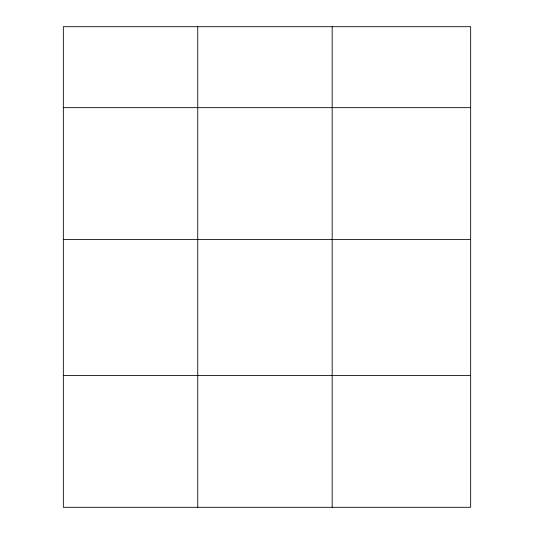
<?xml version="1.0" encoding="UTF-8"?>
<svg xmlns="http://www.w3.org/2000/svg" width="534" height="534" viewBox="0 0 534 534"><rect width="100%" height="100%" fill="white"/><g stroke="black" fill="none" stroke-linecap="round" stroke-linejoin="round"><path stroke-width="0.8" d="M470.661 239.539L470.661 26.7L63.339 26.7L63.339 507.3L470.661 507.3L470.661 239.539L63.339 239.539M63.339 107.661L470.661 107.661M63.339 375.415L470.661 375.415M332.175 26.7L332.175 507.3M197.754 26.7L197.754 507.3"/></g></svg>
